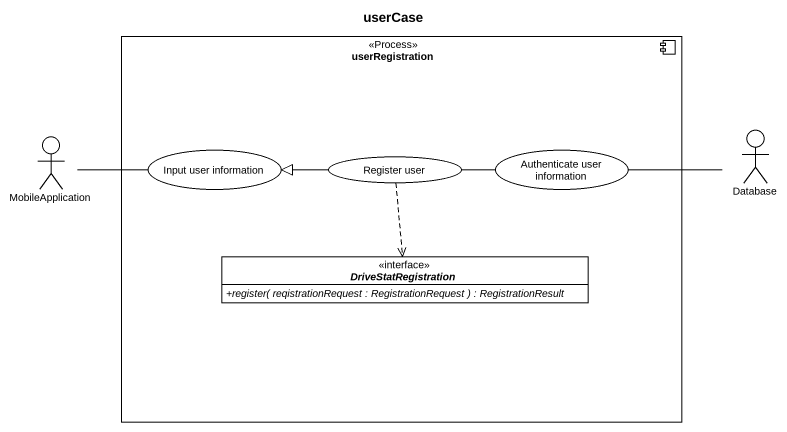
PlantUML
@startuml
title userCase
allowmixing
hide circle
hide empty members
skinparam classAttributeIconSize 0
component userRegistration <<Process>> {
  usecase "Input user information" as Input_user_information
  usecase "Register user" as Register_user
  usecase "Authenticate user information" as Authenticate_user
  interface DriveStatRegistration {
    {abstract} +register( reqistrationRequest : RegistrationRequest ) : RegistrationResult
  }
}
actor MobileApplication
actor "Database" as Database_
MobileApplication -right- Input_user_information
Register_user -left-|> Input_user_information
Register_user ..> DriveStatRegistration
Authenticate_user -right- Database_
Authenticate_user -left- Register_user
@enduml
